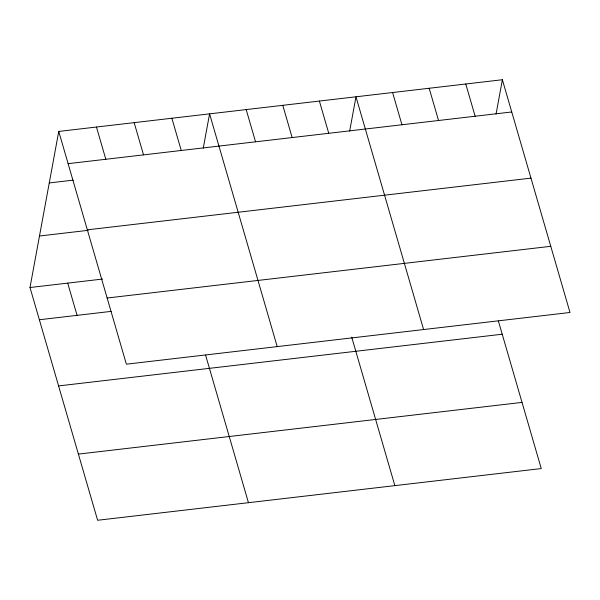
<?xml version="1.0" encoding="UTF-8"?>
<svg xmlns="http://www.w3.org/2000/svg" width="600" height="600" viewBox="0 0 600 600"><rect width="100%" height="100%" fill="white"/><g stroke="black" fill="none" stroke-linecap="round" stroke-linejoin="round"><path stroke-width="0.9" d="M498.375 320.985L541.252 468.57L97.62 520.268L30 287.513L58.748 131.43L502.38 79.733L570 312.487L126.368 364.185L58.748 131.43M203.257 148.192L209.58 113.85L277.2 346.605M349.657 131.13L355.98 96.788L423.6 329.543M496.058 114.067L502.38 79.733M68.108 163.665L511.74 111.968M49.26 182.94L73.17 180.15M87.338 229.83L530.97 178.132M39.487 236.002L88.23 230.325M30 287.513L102.66 279.045M107.145 298.013L550.778 246.315M39.367 319.748L111.105 311.385M58.59 385.92L502.222 334.222M78.398 454.095L522.03 402.397M465.78 83.992L475.14 116.227M429.18 88.26L438.54 120.495M392.58 92.528L401.947 124.762M319.38 101.055L328.748 133.29M351.72 337.163L394.853 485.632M282.78 105.323L292.147 137.558M246.18 109.583L255.548 141.817M171.87 118.245L181.238 150.48M205.583 355.11L248.46 502.695M134.16 122.64L143.528 154.875M96.458 127.035L105.817 159.27M67.71 283.118L77.07 315.353"/></g></svg>
